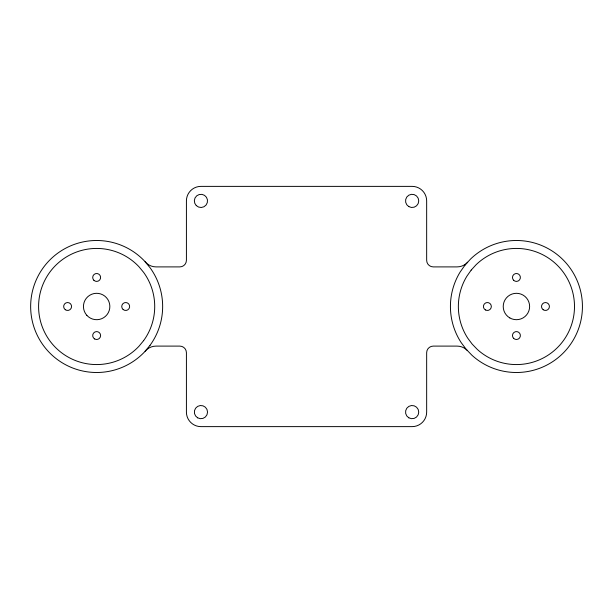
<?xml version="1.0" encoding="UTF-8"?>
<svg xmlns="http://www.w3.org/2000/svg" width="613" height="613" viewBox="0 0 613 613"><rect width="100%" height="100%" fill="white"/><g stroke="black" fill="none" stroke-linecap="round" stroke-linejoin="round"><path stroke-width="0.92" d="M145.128 351.241A14.176 14.176 0 0 1 156.054 346.1L179.816 346.1A6.597 6.597 0 0 1 186.413 352.705L186.413 412.105A14.52 14.52 0 0 0 200.934 426.625L412.143 426.625A14.52 14.52 0 0 0 426.663 412.105L426.663 352.705A6.597 6.597 0 0 1 433.261 346.1L457.022 346.1A14.306 14.306 0 0 1 467.313 350.467M467.673 262.203A14.421 14.421 0 0 1 457.022 266.9L433.261 266.9A6.597 6.597 0 0 1 426.663 260.295L426.663 200.895A14.52 14.52 0 0 0 412.143 186.375L200.934 186.375A14.52 14.52 0 0 0 186.413 200.895L186.413 260.295A6.597 6.597 0 0 1 179.816 266.9L156.054 266.9A14.176 14.176 0 0 1 145.128 261.759M464.991 265.138L460.217 271.911A66.005 66.005 0 0 0 461.198 342.636L466.164 349.272L471.918 355.233A66.005 66.005 0 0 0 564.221 352.023A66.005 66.005 0 0 0 562.941 259.667A66.005 66.005 0 0 0 470.585 259.015L464.991 265.138M471.175 270.111L466.976 276.072A58.066 58.066 0 0 0 467.834 338.292L472.202 344.131L477.266 349.379A58.066 58.066 0 0 0 558.474 346.544A58.066 58.066 0 0 0 557.347 265.299A58.066 58.066 0 0 0 476.094 264.724L471.175 270.111M143.626 340.629L138.982 346.245A58.066 58.066 0 0 1 56.028 347.985A58.066 58.066 0 0 1 56.028 265.015A58.066 58.066 0 0 1 138.982 266.755L143.626 272.371A58.066 58.066 0 0 1 143.626 340.629M150.047 345.295L144.768 351.678A66.005 66.005 0 0 1 50.473 353.655A66.005 66.005 0 0 1 50.473 259.345A66.005 66.005 0 0 1 144.768 261.322L150.047 267.705A66.005 66.005 0 0 1 150.047 345.295M86.839 315.335A13.202 13.202 0 0 0 109.206 310.576A13.202 13.202 0 0 0 93.904 293.589A13.202 13.202 0 0 0 86.839 315.335M509.824 317.932A13.202 13.202 0 0 0 529.624 306.5A13.202 13.202 0 0 0 509.824 295.068A13.202 13.202 0 0 0 509.824 317.932M485.404 309.933A3.962 3.962 0 0 0 491.342 306.5A3.962 3.962 0 0 0 485.404 303.067A3.962 3.962 0 0 0 485.404 309.933M513.625 338.338A3.962 3.962 0 0 0 520.253 336.568A3.962 3.962 0 0 0 515.403 331.717A3.962 3.962 0 0 0 513.625 338.338M543.187 309.734A3.962 3.962 0 0 0 549.409 306.86A3.962 3.962 0 0 0 543.808 302.906A3.962 3.962 0 0 0 543.187 309.734M513.625 280.256A3.962 3.962 0 0 0 520.253 278.486A3.962 3.962 0 0 0 515.403 273.636A3.962 3.962 0 0 0 513.625 280.256M65.3 309.711A3.962 3.962 0 0 0 71.552 306.898A3.962 3.962 0 0 0 65.982 302.891A3.962 3.962 0 0 0 65.3 309.711M94.67 338.966A3.962 3.962 0 0 0 100.609 335.549A3.962 3.962 0 0 0 94.678 332.108A3.962 3.962 0 0 0 94.67 338.966M123.121 309.511A3.962 3.962 0 0 0 129.588 307.22A3.962 3.962 0 0 0 124.37 302.768A3.962 3.962 0 0 0 123.121 309.511M93.85 280.256A3.962 3.962 0 0 0 100.478 278.486A3.962 3.962 0 0 0 95.628 273.636A3.962 3.962 0 0 0 93.85 280.256M408.84 417.821A6.597 6.597 0 0 0 418.74 412.105A6.597 6.597 0 0 0 408.84 406.388A6.597 6.597 0 0 0 408.84 417.821M197.639 417.821A6.597 6.597 0 0 0 207.539 412.105A6.597 6.597 0 0 0 197.639 406.388A6.597 6.597 0 0 0 197.639 417.821M408.84 206.612A6.597 6.597 0 0 0 418.74 200.895A6.597 6.597 0 0 0 408.84 195.179A6.597 6.597 0 0 0 408.84 206.612M196.267 205.562A6.597 6.597 0 0 0 207.309 202.604A6.597 6.597 0 0 0 199.225 194.52A6.597 6.597 0 0 0 196.267 205.562"/></g></svg>
